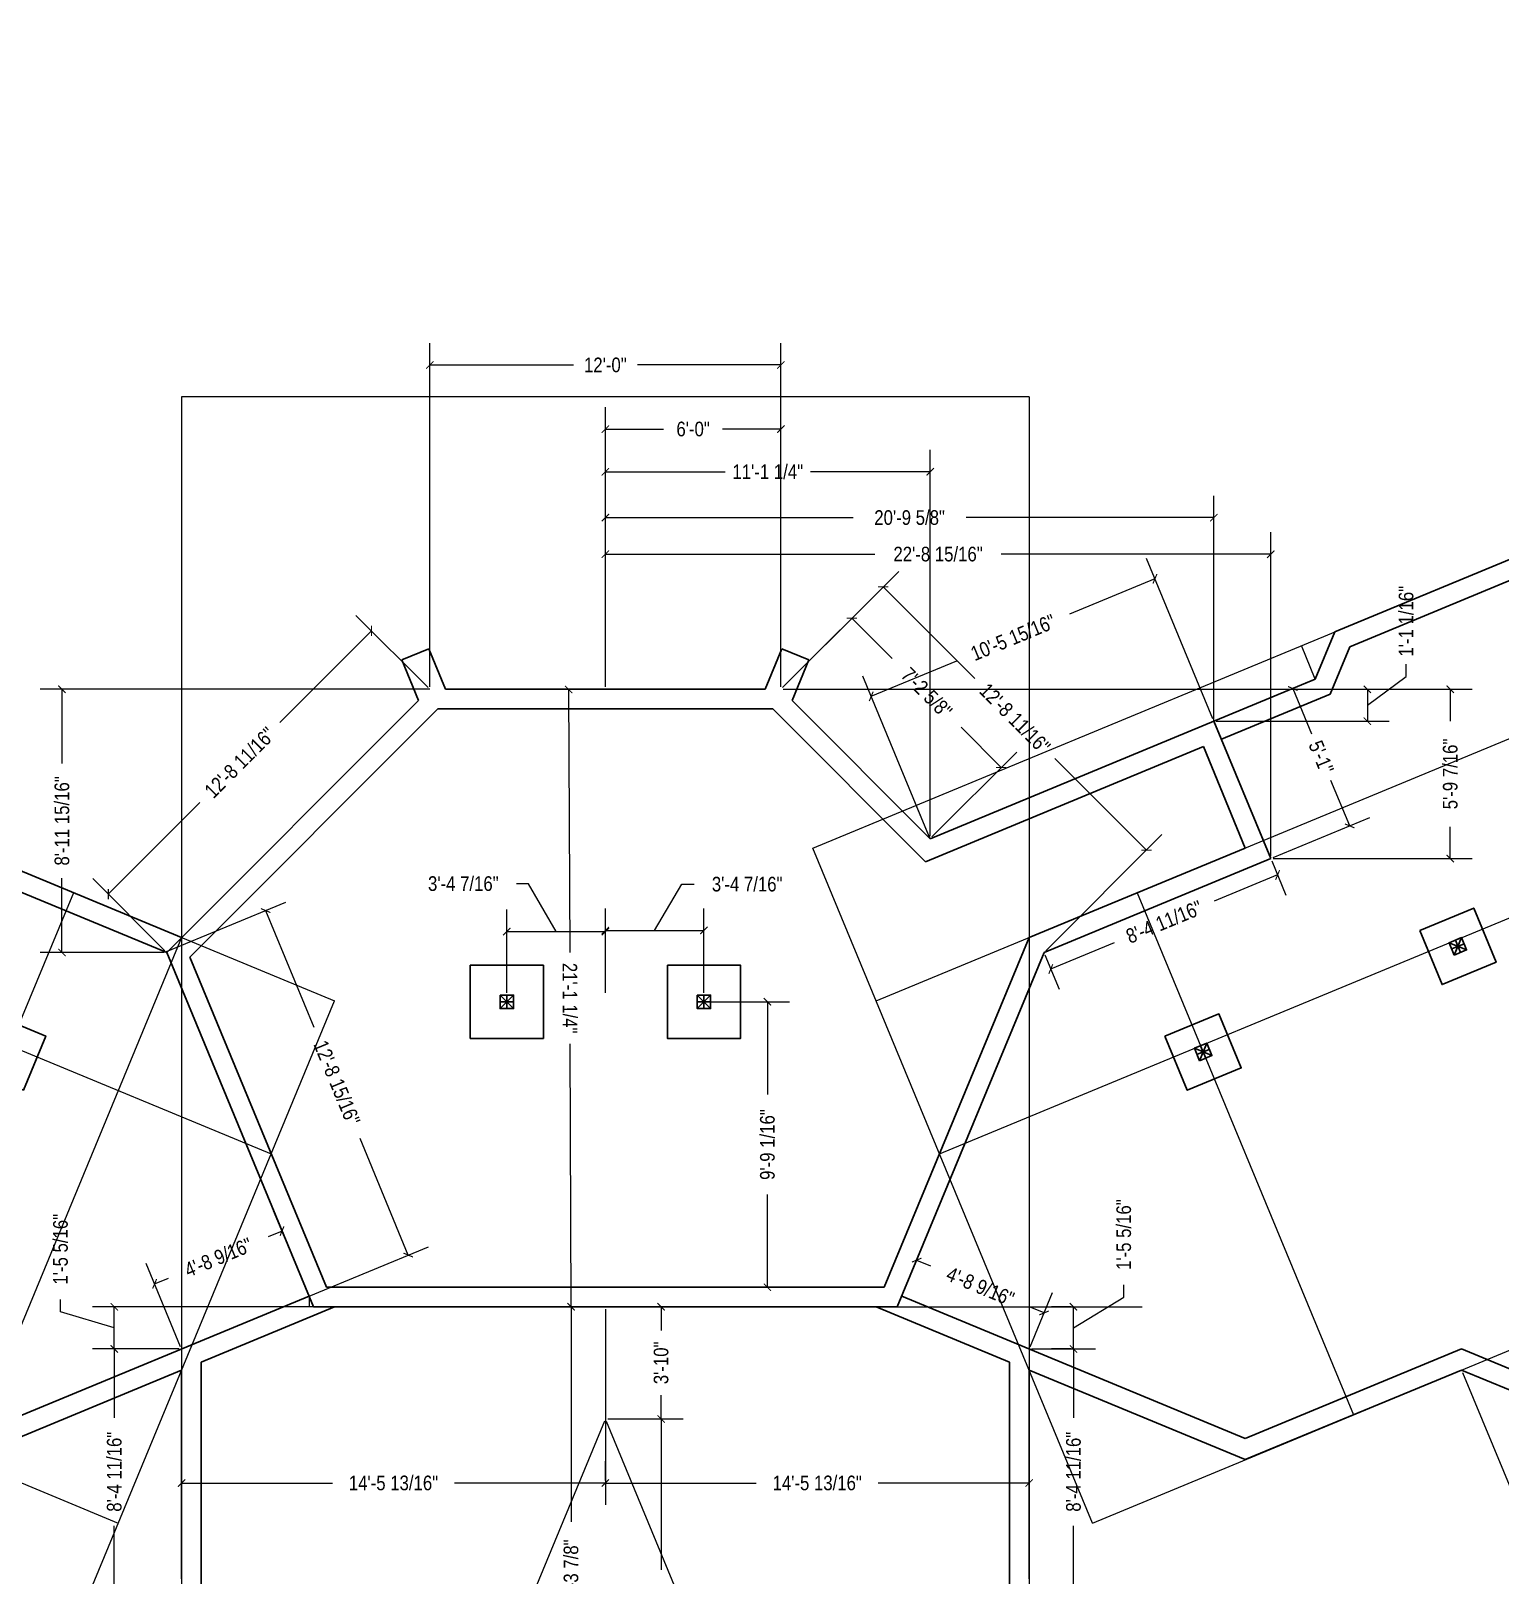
# Model space of a CAD drawing. Header units: inches. Extents: x 6006 to 8652, y 3716 to 4898.
# Drawn here: x 7379 to 7981, y 4034 to 4667 of the extents above; entities that cross this region are included whole.
import ezdxf

# ---------------------------------------------------------------- set-up
doc = ezdxf.new("R2010")
doc.units = ezdxf.units.IN
doc.header["$MEASUREMENT"] = 0
for name, color, linetype, lineweight in [('FOUNDATION', 7, 'Continuous', 30), ('GRID LAYOUT', 1, 'Continuous', 9), ('WALL FRAMING', 7, 'Continuous', 30)]:
    doc.layers.add(name, color=color, linetype=linetype, lineweight=lineweight)
doc.styles.add('ARCHENTLTD', font='technical.ttf', dxfattribs={"height": 6})
doc.dimstyles.new('ARCHENTLTD', dxfattribs={"dimscale": 0.05, "dimtxt": 0.1875, "dimasz": 3, "dimexe": 9, "dimexo": 1, "dimgap": 2.5, "dimtad": 0, "dimdec": 1, "dimzin": 1, "dimdsep": 46, "dimlunit": 4, "dimtxsty": 'ARCHENTLTD', "dimblk": 'ARCHTICK', "dimcen": 6, "dimclrd": 256, "dimclre": 256, "dimclrt": 256, "dimazin": 0, "dimtol": 1, "dimtfac": 1, "dimtdec": 1, "dimtofl": 0, "dimtmove": 1, "dimatfit": 3, "dimldrblk": 'ARCHTICK', "dimfxl": 1, "dimfrac": 2, "dimtolj": 1, "dimtzin": 0, "dimlwd": 9, "dimlwe": 9, "dimarcsym": 0})

# ---------------------------------------------------------------- blocks, each defined once
blk = doc.blocks.new('_ArchTick')
at = {"color": 0, "linetype": 'ByBlock', "const_width": 0.15}
blk.add_lwpolyline([(-0.5, -0.5), (0.5, 0.5)], dxfattribs=at)
blk = doc.blocks.new('*D60')
at = {"layer": 'GRID LAYOUT', "color": 3, "lineweight": 9}
for p, q in [((7965.87, 4116.76), (7998.63, 4037.66)), ((8021.3, 4093.8), (8037.83, 4053.9)), ((7995.19, 4045.98), (8034.39, 4062.21)), ((8014.79, 4054.1), (8029.34, 4036.25)), ((8029.34, 4036.25), (8033.96, 4038.16))]:
    blk.add_line(p, q, dxfattribs=at)
at = {"layer": 'GRID LAYOUT', "color": 3, "lineweight": 9, "xscale": 3, "yscale": 3, "zscale": 3}
for p, rotation in [((8034.39, 4062.21), 22.49999999999993), ((7995.19, 4045.98), 202.4999999999999)]:
    blk.add_blockref('_ArchTick', p, dxfattribs=dict(at, rotation=rotation))
at = {"layer": 'GRID LAYOUT', "color": 3, "insert": (8054.23, 4046.56), "char_height": 6, "attachment_point": 5, "rotation": 22.5, "style": 'ARCHENTLTD'}
blk.add_mtext('\\A1;3\'-6 7/16"', dxfattribs=at)
blk = doc.blocks.new('*D118')
at = {"layer": 'GRID LAYOUT', "color": 3, "lineweight": 9}
for p, q in [((8501.18, 4463.92), (8645.94, 4114.42)), ((8642.5, 4122.74), (8221.83, 3948.49)), ((7614.66, 4096.71), (7759.43, 3747.21)), ((7755.99, 3755.53), (8176.65, 3929.78))]:
    blk.add_line(p, q, dxfattribs=at)
at = {"layer": 'GRID LAYOUT', "color": 3, "lineweight": 9, "xscale": 3, "yscale": 3, "zscale": 3}
for p, rotation in [((8642.5, 4122.74), 22.5), ((7755.99, 3755.53), 202.5000000000001)]:
    blk.add_blockref('_ArchTick', p, dxfattribs=dict(at, rotation=rotation))
at = {"layer": 'GRID LAYOUT', "color": 3, "insert": (8199.24, 3939.13), "char_height": 6, "attachment_point": 5, "rotation": 22.5, "style": 'ARCHENTLTD'}
blk.add_mtext('\\A1;79\'-11 9/16"', dxfattribs=at)
blk = doc.blocks.new('*D119')
at = {"layer": 'GRID LAYOUT', "color": 3, "lineweight": 9}
for p, q in [((6239.47, 4666.02), (6081.69, 4285.12)), ((6085.14, 4293.44), (6748.33, 4018.74)), ((7613.9, 4096.71), (7456.13, 3715.82)), ((7459.57, 3724.13), (6796.38, 3998.84))]:
    blk.add_line(p, q, dxfattribs=at)
at = {"layer": 'GRID LAYOUT', "color": 3, "lineweight": 9, "xscale": 3, "yscale": 3, "zscale": 3}
for p, rotation in [((6085.14, 4293.44), 157.5), ((7459.57, 3724.13), 337.5000000000001)]:
    blk.add_blockref('_ArchTick', p, dxfattribs=dict(at, rotation=rotation))
at = {"layer": 'GRID LAYOUT', "color": 3, "insert": (6772.35, 4008.79), "char_height": 6, "attachment_point": 5, "rotation": 337.5, "style": 'ARCHENTLTD'}
blk.add_mtext('\\A1;123\'-11 11/16"', dxfattribs=at)
blk = doc.blocks.new('*D121')
at = {"layer": 'GRID LAYOUT', "color": 3, "lineweight": 9}
for p, q in [((7542.28, 4397.89), (7542.28, 4538.91)), ((7686.28, 4397.89), (7686.28, 4538.91)), ((7542.28, 4529.91), (7601.16, 4529.91)), ((7686.28, 4529.91), (7627.4, 4529.91))]:
    blk.add_line(p, q, dxfattribs=at)
at = {"layer": 'GRID LAYOUT', "color": 3, "lineweight": 9, "xscale": 3, "yscale": 3, "zscale": 3, "rotation": 180}
blk.add_blockref('_ArchTick', (7542.28, 4529.91), dxfattribs=at)
at = {"layer": 'GRID LAYOUT', "color": 3, "lineweight": 9, "xscale": 3, "yscale": 3, "zscale": 3}
blk.add_blockref('_ArchTick', (7686.28, 4529.91), dxfattribs=at)
at = {"layer": 'GRID LAYOUT', "color": 3, "insert": (7614.28, 4529.91), "char_height": 6, "attachment_point": 5, "style": 'ARCHENTLTD'}
blk.add_mtext('\\A1;12\'-0"', dxfattribs=at)
blk = doc.blocks.new('*D122')
at = {"layer": 'GRID LAYOUT', "color": 3, "lineweight": 9}
for p, q in [((7615.28, 4143.66), (7646.16, 4143.66)), ((7637.16, 4143.66), (7637.16, 4133.96)), ((7637.16, 4097.64), (7637.16, 4107.34)), ((7615.28, 4097.64), (7646.16, 4097.64))]:
    blk.add_line(p, q, dxfattribs=at)
at = {"layer": 'GRID LAYOUT', "color": 3, "lineweight": 9, "xscale": 3, "yscale": 3, "zscale": 3}
for p, rotation in [((7637.16, 4143.66), 90), ((7637.16, 4097.64), 270)]:
    blk.add_blockref('_ArchTick', p, dxfattribs=dict(at, rotation=rotation))
at = {"layer": 'GRID LAYOUT', "color": 3, "insert": (7637.16, 4120.65), "char_height": 6, "attachment_point": 5, "rotation": 90, "style": 'ARCHENTLTD'}
blk.add_mtext('\\A1;3\'-10"', dxfattribs=at)
blk = doc.blocks.new('*D125')
at = {"layer": 'GRID LAYOUT', "color": 3, "lineweight": 9}
for p, q in [((7541.57, 4397.6), (7511.98, 4427.19)), ((7518.34, 4420.83), (7480.81, 4383.29)), ((7410.4, 4312.88), (7447.93, 4350.42)), ((7433.63, 4289.65), (7404.03, 4319.24))]:
    blk.add_line(p, q, dxfattribs=at)
at = {"layer": 'GRID LAYOUT', "color": 3, "lineweight": 9, "xscale": 3, "yscale": 3, "zscale": 3}
for p, rotation in [((7518.34, 4420.83), 45.00000000000025), ((7410.4, 4312.88), 225.0000000000002)]:
    blk.add_blockref('_ArchTick', p, dxfattribs=dict(at, rotation=rotation))
at = {"layer": 'GRID LAYOUT', "color": 3, "insert": (7464.37, 4366.85), "char_height": 6, "attachment_point": 5, "rotation": 45, "style": 'ARCHENTLTD'}
blk.add_mtext('\\A1;12\'-8 11/16"', dxfattribs=at)
blk = doc.blocks.new('*D129')
at = {"layer": 'GRID LAYOUT', "color": 3, "lineweight": 9}
for p, q in [((7686.99, 4397.6), (7734.65, 4445.26)), ((7728.29, 4438.9), (7765.82, 4401.36)), ((7836.23, 4330.95), (7798.7, 4368.49)), ((7794.93, 4289.65), (7842.6, 4337.31))]:
    blk.add_line(p, q, dxfattribs=at)
at = {"layer": 'GRID LAYOUT', "color": 3, "lineweight": 9, "xscale": 3, "yscale": 3, "zscale": 3}
for p, rotation in [((7728.29, 4438.9), 135), ((7836.23, 4330.95), 315)]:
    blk.add_blockref('_ArchTick', p, dxfattribs=dict(at, rotation=rotation))
at = {"layer": 'GRID LAYOUT', "color": 3, "insert": (7782.26, 4384.92), "char_height": 6, "attachment_point": 5, "rotation": 315, "style": 'ARCHENTLTD'}
blk.add_mtext('\\A1;12\'-8 11/16"', dxfattribs=at)
blk = doc.blocks.new('*D132')
at = {"layer": 'GRID LAYOUT', "color": 3, "lineweight": 9}
for p, q in [((7613.28, 4396.89), (7590.22, 4396.79)), ((7599.22, 4396.83), (7599.65, 4288.89)), ((7600.22, 4143.6), (7599.8, 4251.54)), ((7614.28, 4143.65), (7591.22, 4143.56))]:
    blk.add_line(p, q, dxfattribs=at)
at = {"layer": 'GRID LAYOUT', "color": 3, "lineweight": 9, "xscale": 3, "yscale": 3, "zscale": 3}
for p, rotation in [((7599.22, 4396.83), 90.22625791969243), ((7600.22, 4143.6), 270.2262579196924)]:
    blk.add_blockref('_ArchTick', p, dxfattribs=dict(at, rotation=rotation))
at = {"layer": 'GRID LAYOUT', "color": 3, "insert": (7599.72, 4270.21), "char_height": 6, "attachment_point": 5, "rotation": 270.22626, "style": 'ARCHENTLTD'}
blk.add_mtext('\\A1;21\'-1 1/4"', dxfattribs=at)
blk = doc.blocks.new('*D134')
at = {"layer": 'GRID LAYOUT', "color": 3, "lineweight": 9}
for p, q in [((7433.33, 4396.89), (7382.39, 4396.89)), ((7391.39, 4396.89), (7391.39, 4366.42)), ((7391.39, 4288.94), (7391.39, 4319.41)), ((7433.33, 4288.94), (7382.39, 4288.94))]:
    blk.add_line(p, q, dxfattribs=at)
at = {"layer": 'GRID LAYOUT', "color": 3, "lineweight": 9, "xscale": 3, "yscale": 3, "zscale": 3}
for p, rotation in [((7391.39, 4396.89), 90), ((7391.39, 4288.94), 270)]:
    blk.add_blockref('_ArchTick', p, dxfattribs=dict(at, rotation=rotation))
at = {"layer": 'GRID LAYOUT', "color": 3, "insert": (7391.39, 4342.92), "char_height": 6, "attachment_point": 5, "rotation": 90, "style": 'ARCHENTLTD'}
blk.add_mtext('\\A1;8\'-11 15/16"', dxfattribs=at)
blk = doc.blocks.new('*D135')
at = {"layer": 'GRID LAYOUT', "color": 3, "lineweight": 9}
for p, q in [((7863.52, 4384.75), (7836.28, 4450.53)), ((7839.72, 4442.22), (7804.65, 4427.69)), ((7723.35, 4394.02), (7758.42, 4408.54)), ((7747.16, 4336.55), (7719.91, 4402.33))]:
    blk.add_line(p, q, dxfattribs=at)
at = {"layer": 'GRID LAYOUT', "color": 3, "lineweight": 9, "xscale": 3, "yscale": 3, "zscale": 3}
for p, rotation in [((7839.72, 4442.22), 22.50000000000111), ((7723.35, 4394.02), 202.5000000000011)]:
    blk.add_blockref('_ArchTick', p, dxfattribs=dict(at, rotation=rotation))
at = {"layer": 'GRID LAYOUT', "color": 3, "insert": (7781.54, 4418.12), "char_height": 6, "attachment_point": 5, "rotation": 22.5, "style": 'ARCHENTLTD'}
blk.add_mtext('\\A1;10\'-5 15/16"', dxfattribs=at)
blk = doc.blocks.new('*D136')
at = {"layer": 'GRID LAYOUT', "color": 3, "lineweight": 9}
for p, q in [((7614.28, 4397.89), (7614.28, 4512.62)), ((7686.28, 4397.89), (7686.28, 4512.62)), ((7614.28, 4503.62), (7638.18, 4503.62)), ((7686.28, 4503.62), (7662.38, 4503.62))]:
    blk.add_line(p, q, dxfattribs=at)
at = {"layer": 'GRID LAYOUT', "color": 3, "lineweight": 9, "xscale": 3, "yscale": 3, "zscale": 3, "rotation": 180}
blk.add_blockref('_ArchTick', (7614.28, 4503.62), dxfattribs=at)
at = {"layer": 'GRID LAYOUT', "color": 3, "lineweight": 9, "xscale": 3, "yscale": 3, "zscale": 3}
blk.add_blockref('_ArchTick', (7686.28, 4503.62), dxfattribs=at)
at = {"layer": 'GRID LAYOUT', "color": 3, "insert": (7650.28, 4503.62), "char_height": 6, "attachment_point": 5, "style": 'ARCHENTLTD'}
blk.add_mtext('\\A1;6\'-0"', dxfattribs=at)
blk = doc.blocks.new('*D137')
at = {"layer": 'GRID LAYOUT', "color": 3, "lineweight": 9}
for p, q in [((7614.28, 4397.89), (7614.28, 4495.1)), ((7747.54, 4336.63), (7747.54, 4495.1)), ((7614.28, 4486.1), (7663.43, 4486.1)), ((7747.54, 4486.1), (7698.39, 4486.1))]:
    blk.add_line(p, q, dxfattribs=at)
at = {"layer": 'GRID LAYOUT', "color": 3, "lineweight": 9, "xscale": 3, "yscale": 3, "zscale": 3, "rotation": 180}
blk.add_blockref('_ArchTick', (7614.28, 4486.1), dxfattribs=at)
at = {"layer": 'GRID LAYOUT', "color": 3, "lineweight": 9, "xscale": 3, "yscale": 3, "zscale": 3}
blk.add_blockref('_ArchTick', (7747.54, 4486.1), dxfattribs=at)
at = {"layer": 'GRID LAYOUT', "color": 3, "insert": (7680.91, 4486.1), "char_height": 6, "attachment_point": 5, "style": 'ARCHENTLTD'}
blk.add_mtext('\\A1;11\'-1 1/4"', dxfattribs=at)
blk = doc.blocks.new('*D138')
at = {"layer": 'GRID LAYOUT', "color": 3, "lineweight": 9}
for p, q in [((7614.28, 4397.89), (7614.28, 4476.31)), ((7863.9, 4384.83), (7863.9, 4476.31)), ((7614.28, 4467.31), (7715.95, 4467.31)), ((7863.9, 4467.31), (7762.24, 4467.31))]:
    blk.add_line(p, q, dxfattribs=at)
at = {"layer": 'GRID LAYOUT', "color": 3, "lineweight": 9, "xscale": 3, "yscale": 3, "zscale": 3, "rotation": 180}
blk.add_blockref('_ArchTick', (7614.28, 4467.31), dxfattribs=at)
at = {"layer": 'GRID LAYOUT', "color": 3, "lineweight": 9, "xscale": 3, "yscale": 3, "zscale": 3}
blk.add_blockref('_ArchTick', (7863.9, 4467.31), dxfattribs=at)
at = {"layer": 'GRID LAYOUT', "color": 3, "insert": (7739.09, 4467.31), "char_height": 6, "attachment_point": 5, "style": 'ARCHENTLTD'}
blk.add_mtext('\\A1;20\'-9 5/8"', dxfattribs=at)
blk = doc.blocks.new('*D139')
at = {"layer": 'GRID LAYOUT', "color": 3, "lineweight": 9}
for p, q in [((7614.28, 4397.89), (7614.28, 4461.32)), ((7887.25, 4328.47), (7887.25, 4461.32)), ((7614.28, 4452.32), (7724.82, 4452.32)), ((7887.25, 4452.32), (7776.7, 4452.32))]:
    blk.add_line(p, q, dxfattribs=at)
at = {"layer": 'GRID LAYOUT', "color": 3, "lineweight": 9, "xscale": 3, "yscale": 3, "zscale": 3, "rotation": 180}
blk.add_blockref('_ArchTick', (7614.28, 4452.32), dxfattribs=at)
at = {"layer": 'GRID LAYOUT', "color": 3, "lineweight": 9, "xscale": 3, "yscale": 3, "zscale": 3}
blk.add_blockref('_ArchTick', (7887.25, 4452.32), dxfattribs=at)
at = {"layer": 'GRID LAYOUT', "color": 3, "insert": (7750.76, 4452.32), "char_height": 6, "attachment_point": 5, "style": 'ARCHENTLTD'}
blk.add_mtext('\\A1;22\'-8 15/16"', dxfattribs=at)
blk = doc.blocks.new('*D140')
at = {"layer": 'GRID LAYOUT', "color": 3, "lineweight": 9}
for p, q in [((7687.28, 4396.89), (7969.88, 4396.89)), ((7960.88, 4396.89), (7960.88, 4383.84)), ((7960.88, 4327.47), (7960.88, 4340.53)), ((7888.25, 4327.47), (7969.88, 4327.47))]:
    blk.add_line(p, q, dxfattribs=at)
at = {"layer": 'GRID LAYOUT', "color": 3, "lineweight": 9, "xscale": 3, "yscale": 3, "zscale": 3}
for p, rotation in [((7960.88, 4396.89), 90), ((7960.88, 4327.47), 270)]:
    blk.add_blockref('_ArchTick', p, dxfattribs=dict(at, rotation=rotation))
at = {"layer": 'GRID LAYOUT', "color": 3, "insert": (7960.88, 4362.18), "char_height": 6, "attachment_point": 5, "rotation": 90, "style": 'ARCHENTLTD'}
blk.add_mtext('\\A1;5\'-9 7/16"', dxfattribs=at)
blk = doc.blocks.new('*D143')
at = {"layer": 'GRID LAYOUT', "color": 3, "lineweight": 9}
for p, q in [((7887.63, 4326.55), (7893.48, 4312.43)), ((7890.04, 4320.75), (7863.98, 4309.95)), ((7794.61, 4288.02), (7800.46, 4273.9)), ((7797.01, 4282.21), (7823.07, 4293.01))]:
    blk.add_line(p, q, dxfattribs=at)
at = {"layer": 'GRID LAYOUT', "color": 3, "lineweight": 9, "xscale": 3, "yscale": 3, "zscale": 3}
for p, rotation in [((7890.04, 4320.75), 22.49999999999823), ((7797.01, 4282.21), 202.4999999999982)]:
    blk.add_blockref('_ArchTick', p, dxfattribs=dict(at, rotation=rotation))
at = {"layer": 'GRID LAYOUT', "color": 3, "insert": (7843.52, 4301.48), "char_height": 6, "attachment_point": 5, "rotation": 22.5, "style": 'ARCHENTLTD'}
blk.add_mtext('\\A1;8\'-4 11/16"', dxfattribs=at)
blk = doc.blocks.new('*D144')
at = {"layer": 'GRID LAYOUT', "color": 3, "lineweight": 9}
for p, q in [((7864.83, 4384.21), (7904.58, 4400.68)), ((7896.26, 4397.23), (7903.98, 4378.61)), ((7919.61, 4340.88), (7911.89, 4359.5)), ((7888.17, 4327.86), (7927.92, 4344.32))]:
    blk.add_line(p, q, dxfattribs=at)
at = {"layer": 'GRID LAYOUT', "color": 3, "lineweight": 9, "xscale": 3, "yscale": 3, "zscale": 3}
for p, rotation in [((7896.26, 4397.23), 112.4999999999982), ((7919.61, 4340.88), 292.4999999999982)]:
    blk.add_blockref('_ArchTick', p, dxfattribs=dict(at, rotation=rotation))
at = {"layer": 'GRID LAYOUT', "color": 3, "insert": (7907.93, 4369.06), "char_height": 6, "attachment_point": 5, "rotation": 292.5, "style": 'ARCHENTLTD'}
blk.add_mtext('\\A1;5\'-1"', dxfattribs=at)
blk = doc.blocks.new('*D145')
at = {"layer": 'GRID LAYOUT', "color": 3, "lineweight": 9}
for p, q in [((7926.85, 4390.36), (7942.77, 4402.21)), ((7942.77, 4402.21), (7942.77, 4407.21)), ((7687.28, 4396.89), (7935.85, 4396.89)), ((7926.85, 4396.89), (7926.85, 4383.83)), ((7864.9, 4383.83), (7935.85, 4383.83))]:
    blk.add_line(p, q, dxfattribs=at)
at = {"layer": 'GRID LAYOUT', "color": 3, "lineweight": 9, "xscale": 3, "yscale": 3, "zscale": 3}
for p, rotation in [((7926.85, 4396.89), 90), ((7926.85, 4383.83), 270)]:
    blk.add_blockref('_ArchTick', p, dxfattribs=dict(at, rotation=rotation))
at = {"layer": 'GRID LAYOUT', "color": 3, "insert": (7942.77, 4424.83), "char_height": 6, "attachment_point": 5, "rotation": 90, "style": 'ARCHENTLTD'}
blk.add_mtext('\\A1;1\'-1 1/16"', dxfattribs=at)
blk = doc.blocks.new('*D146')
at = {"layer": 'GRID LAYOUT', "color": 3, "lineweight": 9}
for p, q in [((7686.99, 4397.6), (7721.81, 4432.42)), ((7715.45, 4426.06), (7731.97, 4409.53)), ((7776.71, 4364.8), (7760.18, 4381.32)), ((7748.25, 4336.34), (7783.07, 4371.16))]:
    blk.add_line(p, q, dxfattribs=at)
at = {"layer": 'GRID LAYOUT', "color": 3, "lineweight": 9, "xscale": 3, "yscale": 3, "zscale": 3}
for p, rotation in [((7715.45, 4426.06), 135), ((7776.71, 4364.8), 315)]:
    blk.add_blockref('_ArchTick', p, dxfattribs=dict(at, rotation=rotation))
at = {"layer": 'GRID LAYOUT', "color": 3, "insert": (7746.08, 4395.43), "char_height": 6, "attachment_point": 5, "rotation": 315, "style": 'ARCHENTLTD'}
blk.add_mtext('\\A1;7\'-2 5/8"', dxfattribs=at)
blk = doc.blocks.new('*D150')
at = {"layer": 'GRID LAYOUT', "color": 3, "lineweight": 9}
for p, q in [((7582.81, 4317.17), (7577.81, 4317.17)), ((7594.08, 4297.53), (7582.81, 4317.17)), ((7573.87, 4272.46), (7573.87, 4306.53)), ((7614.28, 4272.46), (7614.28, 4306.53)), ((7573.87, 4297.53), (7614.28, 4297.53))]:
    blk.add_line(p, q, dxfattribs=at)
at = {"layer": 'GRID LAYOUT', "color": 3, "lineweight": 9, "xscale": 3, "yscale": 3, "zscale": 3, "rotation": 180}
blk.add_blockref('_ArchTick', (7573.87, 4297.53), dxfattribs=at)
at = {"layer": 'GRID LAYOUT', "color": 3, "lineweight": 9, "xscale": 3, "yscale": 3, "zscale": 3}
blk.add_blockref('_ArchTick', (7614.28, 4297.53), dxfattribs=at)
at = {"layer": 'GRID LAYOUT', "color": 3, "insert": (7556.02, 4317.17), "char_height": 6, "attachment_point": 5, "style": 'ARCHENTLTD'}
blk.add_mtext('\\A1;3\'-4 7/16"', dxfattribs=at)
blk = doc.blocks.new('*D151')
at = {"layer": 'GRID LAYOUT', "color": 3, "lineweight": 9}
for p, q in [((7634.5, 4297.99), (7645.67, 4316.95)), ((7645.67, 4316.95), (7650.67, 4316.95)), ((7614.28, 4272.46), (7614.28, 4306.99)), ((7654.71, 4272.46), (7654.71, 4306.99)), ((7614.28, 4297.99), (7654.71, 4297.99))]:
    blk.add_line(p, q, dxfattribs=at)
at = {"layer": 'GRID LAYOUT', "color": 3, "lineweight": 9, "xscale": 3, "yscale": 3, "zscale": 3, "rotation": 180}
blk.add_blockref('_ArchTick', (7614.28, 4297.99), dxfattribs=at)
at = {"layer": 'GRID LAYOUT', "color": 3, "lineweight": 9, "xscale": 3, "yscale": 3, "zscale": 3}
blk.add_blockref('_ArchTick', (7654.71, 4297.99), dxfattribs=at)
at = {"layer": 'GRID LAYOUT', "color": 3, "insert": (7672.46, 4316.95), "char_height": 6, "attachment_point": 5, "style": 'ARCHENTLTD'}
blk.add_mtext('\\A1;3\'-4 7/16"', dxfattribs=at)
blk = doc.blocks.new('*D152')
at = {"layer": 'GRID LAYOUT', "color": 3, "lineweight": 9}
for p, q in [((7655.71, 4268.71), (7689.77, 4268.71)), ((7680.77, 4268.71), (7680.77, 4230.65)), ((7680.77, 4151.66), (7680.77, 4189.72)), ((7615.28, 4151.66), (7689.77, 4151.66))]:
    blk.add_line(p, q, dxfattribs=at)
at = {"layer": 'GRID LAYOUT', "color": 3, "lineweight": 9, "xscale": 3, "yscale": 3, "zscale": 3}
for p, rotation in [((7680.77, 4268.71), 90), ((7680.77, 4151.66), 270)]:
    blk.add_blockref('_ArchTick', p, dxfattribs=dict(at, rotation=rotation))
at = {"layer": 'GRID LAYOUT', "color": 3, "insert": (7680.77, 4210.18), "char_height": 6, "attachment_point": 5, "rotation": 90, "style": 'ARCHENTLTD'}
blk.add_mtext('\\A1;9\'-9 1/16"', dxfattribs=at)
blk = doc.blocks.new('*D153')
at = {"layer": 'GRID LAYOUT', "color": 3, "lineweight": 9}
for p, q in [((7440.46, 4142.65), (7440.46, 4062.36)), ((7614.28, 4142.65), (7614.28, 4062.36)), ((7440.46, 4071.36), (7502.39, 4071.36)), ((7614.28, 4071.36), (7552.35, 4071.36))]:
    blk.add_line(p, q, dxfattribs=at)
at = {"layer": 'GRID LAYOUT', "color": 3, "lineweight": 9, "xscale": 3, "yscale": 3, "zscale": 3, "rotation": 180}
blk.add_blockref('_ArchTick', (7440.46, 4071.36), dxfattribs=at)
at = {"layer": 'GRID LAYOUT', "color": 3, "lineweight": 9, "xscale": 3, "yscale": 3, "zscale": 3}
blk.add_blockref('_ArchTick', (7614.28, 4071.36), dxfattribs=at)
at = {"layer": 'GRID LAYOUT', "color": 3, "insert": (7527.37, 4071.36), "char_height": 6, "attachment_point": 5, "style": 'ARCHENTLTD'}
blk.add_mtext('\\A1;14\'-5 13/16"', dxfattribs=at)
blk = doc.blocks.new('*D156')
at = {"layer": 'GRID LAYOUT', "color": 3, "lineweight": 9}
for p, q in [((7600.22, 4143.66), (7600.22, 4055.42)), ((7601.22, 4143.66), (7609.22, 4143.66)), ((7600.22, 3923.81), (7600.22, 4012.05)), ((7599.22, 3923.81), (7591.22, 3923.81))]:
    blk.add_line(p, q, dxfattribs=at)
at = {"layer": 'GRID LAYOUT', "color": 3, "lineweight": 9, "xscale": 3, "yscale": 3, "zscale": 3}
for p, rotation in [((7600.22, 4143.66), 90), ((7600.22, 3923.81), 270)]:
    blk.add_blockref('_ArchTick', p, dxfattribs=dict(at, rotation=rotation))
at = {"layer": 'GRID LAYOUT', "color": 3, "insert": (7600.22, 4033.74), "char_height": 6, "attachment_point": 5, "rotation": 90, "style": 'ARCHENTLTD'}
blk.add_mtext('\\A1;18\'-3 7/8"', dxfattribs=at)
blk = doc.blocks.new('*D157')
at = {"layer": 'GRID LAYOUT', "color": 3, "lineweight": 9}
for p, q in [((7614.28, 4072.36), (7614.28, 4080.36)), ((7788.1, 4072.36), (7788.1, 4080.36)), ((7614.28, 4071.36), (7676.21, 4071.36)), ((7788.1, 4071.36), (7726.17, 4071.36))]:
    blk.add_line(p, q, dxfattribs=at)
at = {"layer": 'GRID LAYOUT', "color": 3, "lineweight": 9, "xscale": 3, "yscale": 3, "zscale": 3, "rotation": 180}
blk.add_blockref('_ArchTick', (7614.28, 4071.36), dxfattribs=at)
at = {"layer": 'GRID LAYOUT', "color": 3, "lineweight": 9, "xscale": 3, "yscale": 3, "zscale": 3}
blk.add_blockref('_ArchTick', (7788.1, 4071.36), dxfattribs=at)
at = {"layer": 'GRID LAYOUT', "color": 3, "insert": (7701.19, 4071.36), "char_height": 6, "attachment_point": 5, "style": 'ARCHENTLTD'}
blk.add_mtext('\\A1;14\'-5 13/16"', dxfattribs=at)
blk = doc.blocks.new('*D158')
at = {"layer": 'GRID LAYOUT', "color": 3, "lineweight": 9}
for p, q in [((7439.46, 4126.34), (7403.85, 4126.34)), ((7412.85, 4126.34), (7412.85, 4098.12)), ((7412.85, 4025.64), (7412.85, 4053.85)), ((7439.46, 4025.64), (7403.85, 4025.64))]:
    blk.add_line(p, q, dxfattribs=at)
at = {"layer": 'GRID LAYOUT', "color": 3, "lineweight": 9, "xscale": 3, "yscale": 3, "zscale": 3}
for p, rotation in [((7412.85, 4126.34), 90), ((7412.85, 4025.64), 270)]:
    blk.add_blockref('_ArchTick', p, dxfattribs=dict(at, rotation=rotation))
at = {"layer": 'GRID LAYOUT', "color": 3, "insert": (7412.85, 4075.99), "char_height": 6, "attachment_point": 5, "rotation": 90, "style": 'ARCHENTLTD'}
blk.add_mtext('\\A1;8\'-4 11/16"', dxfattribs=at)
blk = doc.blocks.new('*D159')
at = {"layer": 'GRID LAYOUT', "color": 3, "lineweight": 9}
for p, q in [((7789.1, 4126.34), (7815.32, 4126.34)), ((7806.32, 4126.34), (7806.32, 4098.12)), ((7806.32, 4025.64), (7806.32, 4053.85)), ((7789.1, 4025.64), (7815.32, 4025.64))]:
    blk.add_line(p, q, dxfattribs=at)
at = {"layer": 'GRID LAYOUT', "color": 3, "lineweight": 9, "xscale": 3, "yscale": 3, "zscale": 3}
for p, rotation in [((7806.32, 4126.34), 90), ((7806.32, 4025.64), 270)]:
    blk.add_blockref('_ArchTick', p, dxfattribs=dict(at, rotation=rotation))
at = {"layer": 'GRID LAYOUT', "color": 3, "insert": (7806.32, 4075.99), "char_height": 6, "attachment_point": 5, "rotation": 90, "style": 'ARCHENTLTD'}
blk.add_mtext('\\A1;8\'-4 11/16"', dxfattribs=at)
blk = doc.blocks.new('*D162')
at = {"layer": 'GRID LAYOUT', "color": 3, "lineweight": 9}
for p, q in [((7637.16, 4097.64), (7637.16, 4035.7)), ((7638.16, 4097.64), (7646.16, 4097.64)), ((7637.16, 3923.81), (7637.16, 3985.74)), ((7636.16, 3923.81), (7628.16, 3923.81))]:
    blk.add_line(p, q, dxfattribs=at)
at = {"layer": 'GRID LAYOUT', "color": 3, "lineweight": 9, "xscale": 3, "yscale": 3, "zscale": 3}
for p, rotation in [((7637.16, 4097.64), 90), ((7637.16, 3923.81), 270)]:
    blk.add_blockref('_ArchTick', p, dxfattribs=dict(at, rotation=rotation))
at = {"layer": 'GRID LAYOUT', "color": 3, "insert": (7637.16, 4010.72), "char_height": 6, "attachment_point": 5, "rotation": 90, "style": 'ARCHENTLTD'}
blk.add_mtext('\\A1;14\'-5 13/16"', dxfattribs=at)
blk = doc.blocks.new('*D163')
at = {"layer": 'GRID LAYOUT', "color": 3, "lineweight": 9}
for p, q in [((7390.79, 4141.62), (7390.79, 4146.62)), ((7411.85, 4143.66), (7403.85, 4143.66)), ((7412.85, 4126.34), (7412.85, 4143.66)), ((7412.85, 4135), (7390.79, 4141.62)), ((7411.85, 4126.34), (7403.85, 4126.34))]:
    blk.add_line(p, q, dxfattribs=at)
at = {"layer": 'GRID LAYOUT', "color": 3, "lineweight": 9, "xscale": 3, "yscale": 3, "zscale": 3}
for p, rotation in [((7412.85, 4143.66), 90), ((7412.85, 4126.34), 270)]:
    blk.add_blockref('_ArchTick', p, dxfattribs=dict(at, rotation=rotation))
at = {"layer": 'GRID LAYOUT', "color": 3, "insert": (7390.79, 4167.25), "char_height": 6, "attachment_point": 5, "rotation": 90, "style": 'ARCHENTLTD'}
blk.add_mtext('\\A1;1\'-5 5/16"', dxfattribs=at)
blk = doc.blocks.new('*D164')
at = {"layer": 'GRID LAYOUT', "color": 3, "lineweight": 9}
for p, q in [((7826.94, 4147.61), (7826.94, 4152.61)), ((7805.32, 4143.66), (7797.32, 4143.66)), ((7806.32, 4135), (7826.94, 4147.61)), ((7806.32, 4126.34), (7806.32, 4143.66)), ((7805.32, 4126.34), (7797.32, 4126.34))]:
    blk.add_line(p, q, dxfattribs=at)
at = {"layer": 'GRID LAYOUT', "color": 3, "lineweight": 9, "xscale": 3, "yscale": 3, "zscale": 3}
for p, rotation in [((7806.32, 4143.66), 90), ((7806.32, 4126.34), 270)]:
    blk.add_blockref('_ArchTick', p, dxfattribs=dict(at, rotation=rotation))
at = {"layer": 'GRID LAYOUT', "color": 3, "insert": (7826.94, 4173.24), "char_height": 6, "attachment_point": 5, "rotation": 90, "style": 'ARCHENTLTD'}
blk.add_mtext('\\A1;1\'-5 5/16"', dxfattribs=at)
blk = doc.blocks.new('*D165')
at = {"layer": 'GRID LAYOUT', "color": 3, "lineweight": 9}
for p, q in [((7492.34, 4148.91), (7478.2, 4183.03)), ((7481.65, 4174.71), (7475.98, 4172.37)), ((7440.07, 4127.26), (7425.94, 4161.38)), ((7429.39, 4153.07), (7435.06, 4155.42))]:
    blk.add_line(p, q, dxfattribs=at)
at = {"layer": 'GRID LAYOUT', "color": 3, "lineweight": 9, "xscale": 3, "yscale": 3, "zscale": 3}
for p, rotation in [((7481.65, 4174.71), 22.49999999999955), ((7429.39, 4153.07), 202.4999999999996)]:
    blk.add_blockref('_ArchTick', p, dxfattribs=dict(at, rotation=rotation))
at = {"layer": 'GRID LAYOUT', "color": 3, "insert": (7455.52, 4163.89), "char_height": 6, "attachment_point": 5, "rotation": 22.5, "style": 'ARCHENTLTD'}
blk.add_mtext('\\A1;4\'-8 9/16"', dxfattribs=at)
blk = doc.blocks.new('*D166')
at = {"layer": 'GRID LAYOUT', "color": 3, "lineweight": 9}
for p, q in [((7736.22, 4148.91), (7745.41, 4171.09)), ((7741.96, 4162.77), (7747.63, 4160.42)), ((7788.49, 4127.26), (7797.67, 4149.44)), ((7794.23, 4141.12), (7788.56, 4143.47))]:
    blk.add_line(p, q, dxfattribs=at)
at = {"layer": 'GRID LAYOUT', "color": 3, "lineweight": 9, "xscale": 3, "yscale": 3, "zscale": 3}
for p, rotation in [((7741.96, 4162.77), 157.5000000000001), ((7794.23, 4141.12), 337.5000000000001)]:
    blk.add_blockref('_ArchTick', p, dxfattribs=dict(at, rotation=rotation))
at = {"layer": 'GRID LAYOUT', "color": 3, "insert": (7768.1, 4151.95), "char_height": 6, "attachment_point": 5, "rotation": 337.5, "style": 'ARCHENTLTD'}
blk.add_mtext('\\A1;4\'-8 9/16"', dxfattribs=at)
blk = doc.blocks.new('*D170')
at = {"layer": 'GRID LAYOUT', "color": 3, "lineweight": 9}
for p, q in [((7434.26, 4289.33), (7483.22, 4309.61)), ((7474.91, 4306.16), (7494.7, 4258.37)), ((7533.44, 4164.85), (7513.64, 4212.64)), ((7492.79, 4148.02), (7541.75, 4168.3))]:
    blk.add_line(p, q, dxfattribs=at)
at = {"layer": 'GRID LAYOUT', "color": 3, "lineweight": 9, "xscale": 3, "yscale": 3, "zscale": 3}
for p, rotation in [((7474.91, 4306.16), 112.5000000000002), ((7533.44, 4164.85), 292.5000000000002)]:
    blk.add_blockref('_ArchTick', p, dxfattribs=dict(at, rotation=rotation))
at = {"layer": 'GRID LAYOUT', "color": 3, "insert": (7504.17, 4235.51), "char_height": 6, "attachment_point": 5, "rotation": 292.5, "style": 'ARCHENTLTD'}
blk.add_mtext('\\A1;12\'-8 15/16"', dxfattribs=at)

msp = doc.modelspace()

# ---------------------------------------------------------------- linework, layer by layer
at = {"layer": 'FOUNDATION'}
for p, q in [((8002.22617, 4457.23367), (7913.53373, 4420.49606)), ((8002.22617, 4448.57453), (7919.65667, 4414.37313)), ((7913.53373, 4420.49606), (7905.47952, 4401.05146)), ((7541.88636, 4413.51922), (7530.79981, 4408.92702)), ((7530.79981, 4408.92702), (7537.68811, 4392.29719)), ((7548.77466, 4396.88939), (7541.88636, 4413.51922)), ((7686.67426, 4413.51922), (7679.78596, 4396.88939)), ((7697.76081, 4408.92702), (7686.67426, 4413.51922)), ((7690.87251, 4392.29719), (7697.76081, 4408.92702)), ((7919.65667, 4414.37313), (7911.60245, 4394.92853)), ((7679.78596, 4396.88939), (7548.77466, 4396.88939)), ((7905.47952, 4401.05146), (7747.53924, 4335.63046)), ((7537.68811, 4392.29719), (7434.334, 4288.94308)), ((7747.53924, 4335.63046), (7690.87251, 4392.29719)), ((7911.60245, 4394.92853), (7866.9664, 4376.43967)), ((7545.59402, 4388.88939), (7443.77064, 4287.06602)), ((7682.9666, 4388.88939), (7545.59402, 4388.88939)), ((7745.66218, 4326.19382), (7682.9666, 4388.88939)), ((7887.24863, 4327.47406), (7863.90494, 4383.83071)), ((7859.57537, 4373.37821), (7745.66218, 4326.19382)), ((7876.79612, 4331.80363), (7859.57537, 4373.37821)), ((7440.45693, 4295.06602), (7351.7645, 4331.80363)), ((7788.10369, 4295.06602), (7876.79612, 4331.80363)), ((7794.22662, 4288.94308), (7887.24863, 4327.47406)), ((7434.334, 4288.94308), (7351.7645, 4323.14449)), ((7788.10369, 4295.06602), (7728.70237, 4151.65856)), ((7434.334, 4288.94308), (7494.51282, 4143.65856)), ((7794.22662, 4288.94308), (7734.0478, 4143.65856)), ((7443.77064, 4287.06602), (7499.85825, 4151.65856)), ((7728.70237, 4151.65856), (7499.85825, 4151.65856)), ((7351.7645, 4089.60267), (7492.71945, 4147.98813)), ((7448.45693, 4120.99486), (7503.17196, 4143.65856)), ((7734.0478, 4143.65856), (7494.51282, 4143.65856)), ((7780.10369, 4120.99486), (7725.38867, 4143.65856)), ((7735.84117, 4147.98813), (7876.79612, 4089.60267)), ((7876.79612, 4089.60267), (7965.48856, 4126.34028)), ((7965.48856, 4126.34028), (8020.92133, 4103.37928)), ((7351.7645, 4080.94354), (7440.45693, 4117.68115)), ((7440.45693, 4117.68115), (7440.45693, 4032.13033)), ((7448.45693, 4120.99486), (7448.45693, 4028.94968)), ((7780.10369, 4028.94968), (7780.10369, 4120.99486)), ((7788.10369, 4032.13033), (7788.10369, 4117.68115)), ((7788.10369, 4117.68115), (7876.79612, 4080.94354)), ((7876.79612, 4080.94354), (7965.48856, 4117.68115)), ((7965.48856, 4117.68115), (8020.92133, 4094.72014))]:
    msp.add_line(p, q, dxfattribs=at)
at = {"layer": 'FOUNDATION', "color": 6}
for p, q in [((7962.51198, 4287.87992), (7965.48856, 4295.06602)), ((7960.40722, 4292.96126), (7967.59332, 4289.98468)), ((7961.4596, 4290.42059), (7966.54094, 4292.52535)), ((7965.05265, 4288.9323), (7962.94789, 4294.01364)), ((7571.12273, 4271.45935), (7576.62273, 4265.95935)), ((7576.62273, 4271.45935), (7571.12273, 4265.95935)), ((7573.87273, 4271.45935), (7573.87273, 4265.95935)), ((7651.96105, 4271.45935), (7657.46105, 4265.95935)), ((7657.46105, 4271.45935), (7651.96105, 4265.95935)), ((7654.71105, 4271.45935), (7654.71105, 4265.95935)), ((7576.62273, 4268.70935), (7571.12273, 4268.70935)), ((7657.46105, 4268.70935), (7651.96105, 4268.70935)), ((7857.99141, 4244.58608), (7860.96799, 4251.77218)), ((7860.53208, 4245.63846), (7858.42732, 4250.7198)), ((7855.88665, 4249.66742), (7863.07275, 4246.69084)), ((7856.93903, 4247.12675), (7862.02037, 4249.23151))]:
    msp.add_line(p, q, dxfattribs=at)
at = {"layer": 'FOUNDATION'}
for points in [[(7948.32151, 4297.96732), (7970.49462, 4307.15172), (7979.67902, 4284.97862), (7957.50592, 4275.79421)], [(7962.51198, 4287.87992), (7960.40722, 4292.96126), (7965.48856, 4295.06602), (7967.59332, 4289.98468)], [(7558.87273, 4283.70935), (7588.87273, 4283.70935), (7588.87273, 4253.70935), (7558.87273, 4253.70935)], [(7639.72943, 4283.70935), (7669.72943, 4283.70935), (7669.72943, 4253.70935), (7639.72943, 4253.70935)], [(7571.12273, 4271.45935), (7576.62273, 4271.45935), (7576.62273, 4265.95935), (7571.12273, 4265.95935)], [(7651.96105, 4271.45935), (7657.46105, 4271.45935), (7657.46105, 4265.95935), (7651.96105, 4265.95935)], [(7362.58657, 4263.85789), (7384.75968, 4254.67348), (7375.57528, 4232.50038), (7353.40217, 4241.68478)], [(7843.77402, 4254.60848), (7865.94712, 4263.79288), (7875.13153, 4241.61977), (7852.95842, 4232.43537)], [(7857.99141, 4244.58608), (7855.88665, 4249.66742), (7860.96799, 4251.77218), (7863.07275, 4246.69084)]]:
    msp.add_lwpolyline(points, close=True, dxfattribs=at)
at = {"layer": 'GRID LAYOUT', "color": 6}
for p, q in [((7699.41125, 4331.80363), (8430.47113, 4634.61854)), ((6775.59003, 4570.46291), (7503.17196, 4269.0886)), ((7725.38867, 4269.0886), (8456.44854, 4571.90352)), ((7440.45693, 4516.88939), (7440.45693, 3923.8126)), ((7788.10369, 4516.88939), (7440.45693, 4516.88939)), ((7788.10369, 4516.88939), (7788.10369, 3923.8126)), ((6960.25715, 4420.49606), (7477.19454, 4206.37358)), ((7751.36608, 4206.37358), (8268.30347, 4420.49606)), ((7905.47952, 4401.05146), (7899.78433, 4414.80087)), ((7542.28031, 4396.88939), (7404.45693, 4396.88939)), ((7863.90494, 4383.83071), (7863.90494, 4396.88939)), ((7814.0811, 4054.96612), (8545.14098, 4357.78104)), ((6686.8481, 4356.36093), (7414.47952, 4054.96612)), ((7747.53924, 4335.63046), (7741.84405, 4349.37987)), ((7814.0811, 4054.96612), (7699.41125, 4331.80363)), ((7396.11072, 4313.43482), (7369.08093, 4248.17913)), ((7832.44991, 4313.43482), (7921.14234, 4099.31234)), ((7440.45693, 4295.06602), (7351.7645, 4080.94354)), ((7389.94272, 3995.72905), (7503.17196, 4269.0886)), ((7494.51282, 4143.65856), (7404.45693, 4143.65856)), ((7492.71945, 4147.98813), (7492.71945, 4143.65856)), ((7734.0478, 4143.65856), (7834.43323, 4143.65856))]:
    msp.add_line(p, q, dxfattribs=at)
at = {"layer": 'WALL FRAMING', "color": 6, "lineweight": 9, "ltscale": 75}
for p, q in [((7571.12273, 4271.45935), (7576.62273, 4265.95935)), ((7576.62273, 4271.45935), (7571.12273, 4265.95935))]:
    msp.add_line(p, q, dxfattribs=at)
at = {"layer": 'WALL FRAMING', "color": 6, "ltscale": 75}
msp.add_lwpolyline([(7571.12273, 4271.45935), (7576.62273, 4271.45935), (7576.62273, 4265.95935), (7571.12273, 4265.95935)], close=True, dxfattribs=at)

# ---------------------------------------------------------------- dimensions: what is measured, and where the dimension line sits
at = {"layer": 'GRID LAYOUT', "color": 6}
for p1, p2, distance, picture, middle in [((6239.84869, 4666.94419), (7614.28031, 4097.63597), -404.27869, '*D119', (6772.35374, 4008.78528)), ((7614.28031, 4396.88939), (7686.28031, 4396.88939), 106.7312, '*D136', (7650.28031, 4503.62059)), ((8500.79476, 4464.84228), (7614.28031, 4097.63597), 370.29337, '*D118', (8199.24267, 3939.13266)), ((7747.53924, 4335.63046), (7863.90494, 4383.83071), 63.19824, '*D135', (7781.53717, 4418.11815)), ((7686.28031, 4396.88939), (7794.22662, 4288.94308), 59.40742, '*D129', (7782.26086, 4384.92363)), ((7434.334, 4288.94308), (7542.28031, 4396.88939), 33.85215, '*D125', (7464.37007, 4366.85332)), ((7686.28031, 4396.88939), (7747.53924, 4335.63046), 41.24899, '*D146', (7746.07722, 4395.42737)), ((7434.334, 4396.88939), (7434.334, 4288.94308), -42.94639, '*D134', (7391.38761, 4342.91624)), ((7614.28031, 4396.88939), (7615.28031, 4143.65856), -15.05714, '*D132', (7599.72329, 4270.21452)), ((7863.90494, 4383.83071), (7887.24863, 4327.47406), 35.02336, '*D144', (7907.93415, 4369.05524)), ((7794.22662, 4288.94308), (7887.24863, 4327.47406), -7.28297, '*D143', (7843.5247, 4301.47998)), ((7433.334, 4288.94308), (7491.8659, 4147.63457), 44.99694, '*D170', (7504.1717, 4235.50841)), ((7440.45693, 4126.34028), (7492.71945, 4147.98813), 28.92888, '*D165', (7455.51759, 4163.89101)), ((7735.84117, 4147.98813), (7788.10369, 4126.34028), 16, '*D166', (7768.09536, 4151.94628)), ((7614.28031, 4143.65856), (7614.28031, 4097.63597), 22.87803, '*D122', (7637.15834, 4120.64727))]:
    dim = msp.add_aligned_dim(p1=p1, p2=p2, distance=distance, dimstyle='ARCHENTLTD', override={"dimscale": 1, "dimtxt": 6, "dimdec": 4, "dimrnd": 0.0625, "dimclrd": 3, "dimclre": 3, "dimclrt": 3, "dimtol": 0, "dimtdec": 4}, dxfattribs=at)
    dim.commit()
    dim.dimension.update_dxf_attribs({"geometry": picture, "text_midpoint": middle})
at = {"layer": 'GRID LAYOUT', "color": 4}
dim = msp.add_aligned_dim(p1=(7542.28031, 4396.88939), p2=(7686.28031, 4396.88939), distance=133.01843, dimstyle='ARCHENTLTD', override={"dimscale": 1, "dimtxt": 6, "dimdec": 4, "dimrnd": 0.0625, "dimclrd": 3, "dimclre": 3, "dimclrt": 3, "dimtol": 0, "dimtdec": 4}, dxfattribs=at)
dim.commit()
dim.dimension.update_dxf_attribs({"geometry": '*D121', "text_midpoint": (7614.28031, 4529.90783)})
at = {"layer": 'GRID LAYOUT', "color": 6}
for base, p1, p2, picture, middle in [((7747.53924, 4486.09577), (7614.28031, 4396.88939), (7747.53924, 4335.63046), '*D137', (7680.90978, 4486.09577)), ((7863.90494, 4467.31218), (7614.28031, 4396.88939), (7863.90494, 4383.83071), '*D138', (7739.09262, 4467.31218)), ((7887.24863, 4452.3154), (7614.28031, 4396.88939), (7887.24863, 4327.47406), '*D139', (7750.76447, 4452.3154)), ((7440.45693, 4071.36044), (7614.28032, 4143.65461), (7440.45693, 4143.65461), '*D153', (7527.36863, 4071.36044)), ((7788.10369, 4071.36044), (7614.28032, 4071.36044), (7788.10369, 4071.36044), '*D157', (7701.192, 4071.36044))]:
    dim = msp.add_linear_dim(base=base, p1=p1, p2=p2, dimstyle='ARCHENTLTD', override={"dimscale": 1, "dimtxt": 6, "dimdec": 4, "dimrnd": 0.0625, "dimclrd": 3, "dimclre": 3, "dimclrt": 3, "dimtol": 0, "dimtdec": 4}, dxfattribs=at)
    dim.commit()
    dim.dimension.update_dxf_attribs({"geometry": picture, "text_midpoint": middle})
for base, p1, p2, picture, middle in [((7926.84582, 4383.83071), (7686.28031, 4396.88939), (7863.90494, 4383.83071), '*D145', (7942.76722, 4409.70662)), ((7806.31865, 4143.65856), (7806.31865, 4126.34028), (7806.31865, 4143.65856), '*D164', (7826.93868, 4155.1083))]:
    dim = msp.add_linear_dim(base=base, p1=p1, p2=p2, angle=90, dimstyle='ARCHENTLTD', override={"dimscale": 1, "dimtxt": 6, "dimdec": 4, "dimrnd": 0.0625, "dimclrd": 3, "dimclre": 3, "dimclrt": 3, "dimtol": 0, "dimtdec": 4}, dxfattribs=at)
    dim.commit()
    dim.dimension.update_dxf_attribs({"geometry": picture, "text_midpoint": middle, "dimtype": 160})
for base, p1, p2, angle, picture, middle in [((7960.88083, 4327.47406), (7686.28031, 4396.88939), (7887.24863, 4327.47406), 90, '*D140', (7960.88083, 4362.18173)), ((7680.7674, 4151.65856), (7654.71105, 4268.70935), (7614.28031, 4151.65856), 90, '*D152', (7680.7674, 4210.18395)), ((7412.84801, 4143.65856), (7412.84801, 4126.34028), (7412.84801, 4143.65856), 90, '*D163', (7390.78811, 4149.11739)), ((7600.22305, 3923.8126), (7600.22305, 4143.65856), (7600.22305, 3923.8126), 90, '*D156', (7600.22305, 4033.73558)), ((7412.84801, 4025.63597), (7440.45693, 4126.34028), (7440.45693, 4025.63597), 90, '*D158', (7412.84801, 4075.98813)), ((7806.31865, 4126.34028), (7788.10369, 4025.63597), (7788.10369, 4126.34028), 90, '*D159', (7806.31865, 4075.98813)), ((8034.38551, 4062.21474), (7965.48856, 4117.68115), (8020.92133, 4094.72014), 202.5, '*D60', (8036.27233, 4039.11882)), ((7637.15834, 3923.8126), (7637.15834, 4097.63597), (7637.15834, 3923.8126), 90, '*D162', (7637.15834, 4010.72428))]:
    dim = msp.add_linear_dim(base=base, p1=p1, p2=p2, angle=angle, dimstyle='ARCHENTLTD', override={"dimscale": 1, "dimtxt": 6, "dimdec": 4, "dimrnd": 0.0625, "dimclrd": 3, "dimclre": 3, "dimclrt": 3, "dimtol": 0, "dimtdec": 4}, dxfattribs=at)
    dim.commit()
    dim.dimension.update_dxf_attribs({"geometry": picture, "text_midpoint": middle})
for base, p1, p2, picture, middle in [((7614.28031, 4297.53056), (7573.87273, 4271.45935), (7614.28031, 4271.45935), '*D150', (7575.3117, 4317.16569)), ((7654.71105, 4297.99004), (7614.28031, 4271.45935), (7654.71105, 4271.45935), '*D151', (7653.16694, 4316.94664))]:
    dim = msp.add_linear_dim(base=base, p1=p1, p2=p2, dimstyle='ARCHENTLTD', override={"dimscale": 1, "dimtxt": 6, "dimdec": 4, "dimrnd": 0.0625, "dimclrd": 3, "dimclre": 3, "dimclrt": 3, "dimtol": 0, "dimtdec": 4}, dxfattribs=at)
    dim.commit()
    dim.dimension.update_dxf_attribs({"geometry": picture, "text_midpoint": middle, "dimtype": 160})

doc.saveas('drawing.dxf')
